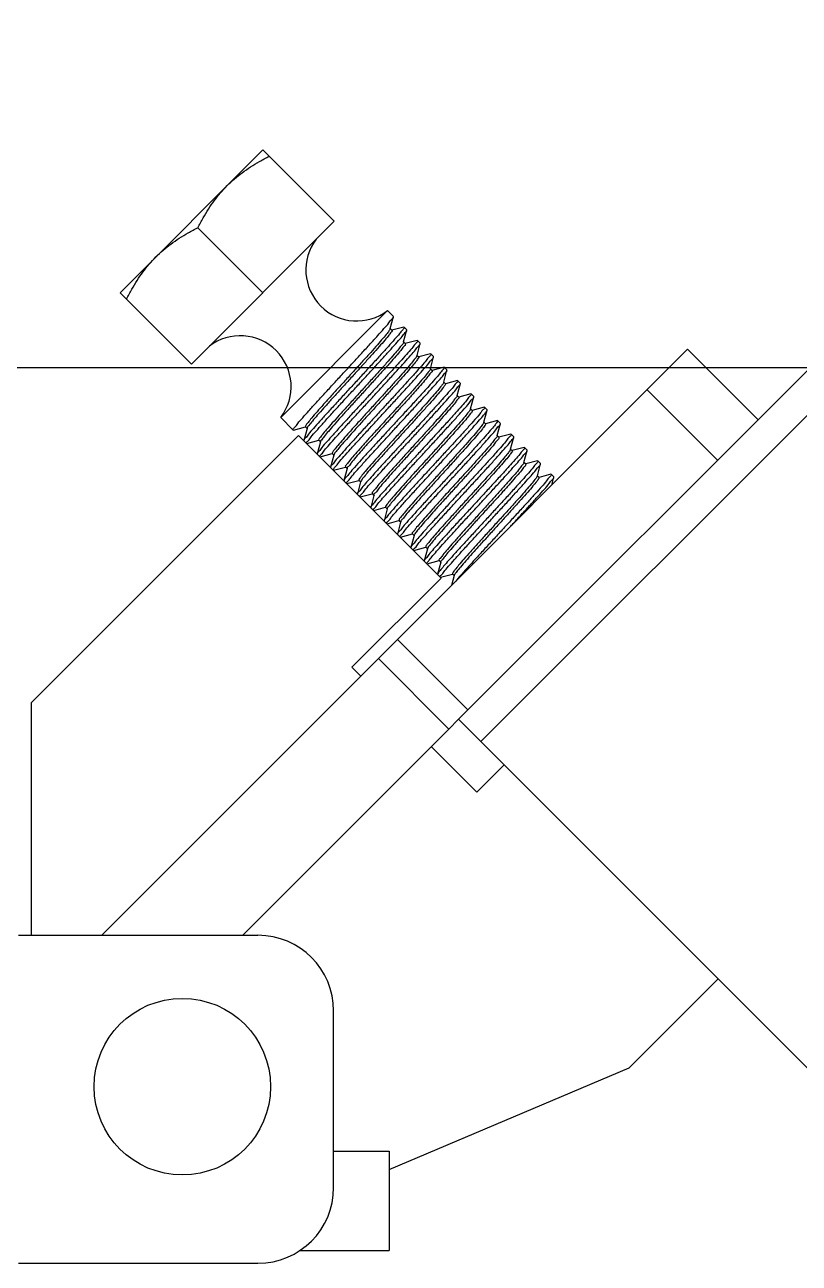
# Model space of a CAD drawing. Header units: millimetres. Extents: x 3804182 to 7463862, y 18008854 to 19247705.
# Drawn here: x 4760102 to 4760459, y 19096800 to 19097371 of the extents above; entities that cross this region are included whole.
import ezdxf

# ---------------------------------------------------------------- set-up
doc = ezdxf.new("R2010")
doc.units = ezdxf.units.MM
doc.header["$LTSCALE"] = 1000
doc.header["$MEASUREMENT"] = 0
doc.layers.get('Defpoints').update_dxf_attribs({"color": 1})
for name, color, linetype in [('02___PRT_ALL_AXES', 7, 'Continuous'), ('JZ_0', 7, 'Continuous'), ('图框', 4, 'Continuous')]:
    doc.layers.add(name, color=color, linetype=linetype)
doc.styles.add('DIM_FONT', font='SIMPLEX', dxfattribs={"width": 0.7, "bigfont": 'GBCBIG'})
doc.dimstyles.new('DIMN150', dxfattribs={"dimscale": 1.5, "dimtxt": 300, "dimasz": 100, "dimexe": 250, "dimexo": 300, "dimgap": 150, "dimtad": 1, "dimdec": 0, "dimzin": 0, "dimdsep": 46, "dimtxsty": 'DIM_FONT', "dimblk": 'ARCHTICK', "dimcen": 0.09, "dimclrt": 7, "dimazin": 2, "dimtfac": 1, "dimtdec": 0, "dimtix": 1, "dimtmove": 2, "dimatfit": 3, "dimldrblk": 'ARCHTICK', "dimfxl": 0, "dimtolj": 1, "dimtzin": 0, "dimarcsym": 0})

# ---------------------------------------------------------------- blocks, each defined once
blk = doc.blocks.new('_ArchTick')
at = {"color": 0, "linetype": 'ByBlock', "const_width": 0.4}
blk.add_lwpolyline([(-0.5, -0.5), (0.5, 0.5)], dxfattribs=at)
blk = doc.blocks.new('*D57')
at = {"layer": 'Defpoints', "color": 0, "linetype": 'Continuous'}
for p in [(-3659003.2, 1106996.57), (-3662544.18, 1106818.96), (-3661915.48, 1104544.53), (-3662544.18, 1104160.32), (-3662340.1, 1103659.66)]:
    blk.add_point(p, dxfattribs=at)
at = {"layer": '图框', "color": 0, "linetype": 'Continuous', "lineweight": -2}
blk.add_arc((-3662544.18, 1103455.59), 1257.4, 45, 90, dxfattribs=at)
at = {"layer": '图框', "color": 0, "linetype": 'Continuous', "lineweight": -2, "xscale": 150, "yscale": 150, "zscale": 150}
for p, rotation in [((-3662544.18, 1104712.98), 180.0000000000027), ((-3661655.07, 1104344.7), 315.0000000000433)]:
    blk.add_blockref('_ArchTick', p, dxfattribs=dict(at, rotation=rotation))
at = {"layer": '图框', "color": 7, "linetype": 'Continuous', "insert": (-3661890.79, 1105033.02), "char_height": 450, "attachment_point": 5, "rotation": 337.5, "style": 'DIM_FONT'}
blk.add_mtext('\\A1;45°', dxfattribs=at)
blk = doc.blocks.new('抗震大样2')
at = {"color": 2, "linetype": 'Continuous'}
for p, q in [((4531.21, -2941.05), (7850.49, 378.23)), ((4545.9, -2955.74), (7865.18, 363.54)), ((4795.58, -3205.42), (4531.21, -2941.05))]:
    blk.add_line(p, q, dxfattribs=at)
at = {"color": 5, "linetype": 'Continuous'}
for p, q in [((4355.17, -2707.03), (4449.16, -2613.04)), ((4486.16, -2683.71), (4488.27, -2675.81)), ((4488.27, -2675.81), (4488.25, -2675.63)), ((4486.15, -2683.87), (4485.68, -2684.69)), ((4486.12, -2683.86), (4486.16, -2683.71)), ((4487.28, -2684.83), (4486.16, -2683.71)), ((4495.12, -2682.66), (4487.26, -2684.76)), ((4495.12, -2682.66), (4495.3, -2682.68)), ((4494.97, -2692.52), (4497.08, -2684.62)), ((4503.94, -2691.47), (4496.07, -2693.57)), ((4497.08, -2684.62), (4497.07, -2684.44)), ((4503.94, -2691.47), (4504.12, -2691.49)), ((4494.86, -2692.71), (4494.89, -2692.79)), ((4494.93, -2692.67), (4494.97, -2692.52)), ((4496.09, -2693.64), (4494.97, -2692.52)), ((4503.78, -2701.33), (4505.89, -2693.43)), ((4512.75, -2700.29), (4504.89, -2702.38)), ((4505.89, -2693.43), (4505.88, -2693.25)), ((4512.75, -2700.29), (4512.93, -2700.3)), ((4503.72, -2701.48), (4503.43, -2702.11)), ((4503.74, -2701.49), (4503.78, -2701.33)), ((4504.9, -2702.45), (4503.78, -2701.33)), ((4512.6, -2710.14), (4514.7, -2702.24)), ((4514.7, -2702.24), (4514.69, -2702.06)), ((4512.56, -2710.3), (4512.6, -2710.14)), ((4513.72, -2711.26), (4512.6, -2710.14)), ((4521.56, -2709.1), (4513.7, -2711.2)), ((4521.41, -2718.96), (4523.52, -2711.05)), ((4521.56, -2709.1), (4521.74, -2709.11)), ((4523.52, -2711.05), (4523.5, -2710.87)), ((4521.3, -2719.1), (4521.16, -2719.56)), ((4521.37, -2719.11), (4521.41, -2718.96)), ((4522.53, -2720.07), (4521.41, -2718.96)), ((4530.37, -2717.91), (4522.51, -2720.01)), ((4530.22, -2727.77), (4532.33, -2719.87)), ((4530.37, -2717.91), (4530.55, -2717.92)), ((4532.33, -2719.87), (4532.32, -2719.69)), ((4530.18, -2727.92), (4530.22, -2727.77)), ((4531.34, -2728.89), (4530.22, -2727.77)), ((4539.19, -2726.72), (4531.32, -2728.82)), ((4539.03, -2736.58), (4541.14, -2728.68)), ((4539.19, -2726.72), (4539.37, -2726.74)), ((4541.14, -2728.68), (4541.13, -2728.5)), ((4538.89, -2736.74), (4538.88, -2737.02)), ((4538.99, -2736.73), (4539.03, -2736.58)), ((4540.15, -2737.7), (4539.03, -2736.58)), ((4548, -2735.54), (4540.13, -2737.63)), ((4547.85, -2745.39), (4549.95, -2737.49)), ((4548, -2735.54), (4548.18, -2735.55)), ((4549.95, -2737.49), (4549.94, -2737.31)), ((4422.34, -2750.54), (4430.21, -2748.45)), ((4430.19, -2748.38), (4431.31, -2749.5)), ((4431.45, -2749.09), (4431.45, -2749.33)), ((4547.87, -2745.56), (4547.33, -2746.43)), ((4547.81, -2745.55), (4547.85, -2745.39)), ((4548.96, -2746.51), (4547.85, -2745.39)), ((4556.81, -2744.35), (4548.95, -2746.44)), ((4556.66, -2754.21), (4558.77, -2746.3)), ((4556.81, -2744.35), (4556.99, -2744.36)), ((4558.77, -2746.3), (4558.75, -2746.12)), ((4425.67, -2754.03), (4249.42, -2930.28)), ((4422.34, -2750.54), (4422.16, -2750.53)), ((4519.66, -2848.03), (4425.67, -2754.03)), ((4431.31, -2749.5), (4429.2, -2757.4)), ((4431.15, -2759.36), (4439.02, -2757.26)), ((4431.35, -2749.34), (4431.31, -2749.5)), ((4439, -2757.19), (4440.12, -2758.31)), ((4556.53, -2754.39), (4556.56, -2754.51)), ((4556.62, -2754.36), (4556.66, -2754.21)), ((4557.78, -2755.32), (4556.66, -2754.21)), ((4565.62, -2753.16), (4557.76, -2755.26)), ((4565.47, -2763.02), (4567.58, -2755.12)), ((4565.62, -2753.16), (4565.8, -2753.17)), ((4567.58, -2755.12), (4567.56, -2754.94)), ((4440.12, -2758.31), (4438.01, -2766.21)), ((4440.16, -2758.16), (4440.12, -2758.31)), ((4565.42, -2763.17), (4565.09, -2763.85)), ((4565.43, -2763.17), (4565.47, -2763.02)), ((4566.59, -2764.14), (4565.47, -2763.02)), ((4574.43, -2761.97), (4566.57, -2764.07)), ((4574.28, -2771.83), (4576.39, -2763.93)), ((4574.43, -2761.97), (4574.61, -2761.99)), ((4576.39, -2763.93), (4576.38, -2763.75)), ((4439.97, -2768.17), (4447.83, -2766.07)), ((4448.93, -2767.12), (4446.82, -2775.02)), ((4447.81, -2766), (4448.93, -2767.12)), ((4448.97, -2766.97), (4448.93, -2767.12)), ((4449.15, -2766.56), (4449.05, -2766.98)), ((4574.24, -2771.98), (4574.28, -2771.83)), ((4575.4, -2772.95), (4574.28, -2771.83)), ((4583.25, -2770.78), (4575.38, -2772.88)), ((4583.1, -2780.64), (4585.2, -2772.74)), ((4583.25, -2770.78), (4583.43, -2770.8)), ((4585.2, -2772.74), (4585.19, -2772.56)), ((4448.78, -2776.98), (4456.64, -2774.88)), ((4457.74, -2775.93), (4455.64, -2783.84)), ((4456.62, -2774.82), (4457.74, -2775.93)), ((4457.78, -2775.78), (4457.74, -2775.93)), ((4583, -2780.78), (4582.82, -2781.29)), ((4583.05, -2780.8), (4583.1, -2780.64)), ((4584.21, -2781.76), (4583.1, -2780.64)), ((4592.06, -2779.6), (4584.2, -2781.69)), ((4592.06, -2779.6), (4592.24, -2779.61)), ((4592.6, -2786.84), (4594.01, -2781.55)), ((4594.01, -2781.55), (4594, -2781.37)), ((4457.59, -2785.79), (4465.45, -2783.7)), ((4466.56, -2784.75), (4464.45, -2792.65)), ((4465.44, -2783.63), (4466.56, -2784.75)), ((4466.6, -2784.59), (4466.56, -2784.75)), ((4466.88, -2784.01), (4466.63, -2784.6)), ((4466.4, -2794.6), (4474.27, -2792.51)), ((4475.37, -2793.56), (4473.26, -2801.46)), ((4474.25, -2792.44), (4475.37, -2793.56)), ((4475.41, -2793.41), (4475.37, -2793.56)), ((4475.44, -2793.32), (4475.46, -2793.37)), ((4475.22, -2803.42), (4483.08, -2801.32)), ((4484.18, -2802.37), (4482.07, -2810.27)), ((4483.06, -2801.25), (4484.18, -2802.37)), ((4484.22, -2802.22), (4484.18, -2802.37)), ((4484.62, -2801.44), (4484.2, -2802.21)), ((4484.03, -2812.23), (4491.89, -2810.13)), ((4492.99, -2811.18), (4490.88, -2819.09)), ((4491.87, -2810.07), (4492.99, -2811.18)), ((4493.03, -2811.03), (4492.99, -2811.18)), ((4493.11, -2810.82), (4493.13, -2811.01)), ((4492.84, -2821.04), (4500.7, -2818.94)), ((4501.8, -2820), (4499.7, -2827.9)), ((4500.69, -2818.88), (4501.8, -2820)), ((4501.85, -2819.84), (4501.8, -2820)), ((4501.65, -2829.85), (4509.52, -2827.76)), ((4510.62, -2828.81), (4508.51, -2836.71)), ((4509.5, -2827.69), (4510.62, -2828.81)), ((4510.66, -2828.65), (4510.62, -2828.81)), ((4510.81, -2828.29), (4510.74, -2828.66)), ((4510.46, -2838.67), (4518.33, -2836.57)), ((4519.43, -2837.62), (4517.32, -2845.52)), ((4518.31, -2836.5), (4519.43, -2837.62)), ((4519.47, -2837.47), (4519.43, -2837.62)), ((4519.28, -2847.48), (4527.14, -2845.38)), ((4528.24, -2846.43), (4526.51, -2852.93)), ((4527.12, -2845.31), (4528.24, -2846.43)), ((4528.28, -2846.28), (4528.24, -2846.43)), ((4528.53, -2845.75), (4528.33, -2846.29)), ((4460.91, -2906.78), (4519.66, -2848.03)), ((4296.07, -3083.37), (4478.37, -2901.08)), ((4249.42, -2930.28), (4249.42, -3083.37)), ((4388.9, -3083.37), (4524.78, -2947.49)), ((4561.17, -2971.02), (4543.16, -2989.03)), ((4241.11, -3083.37), (4398.97, -3083.37)), ((4643.53, -3170.65), (4702.17, -3112.01)), ((4448.82, -3249.53), (4448.82, -3133.22)), ((4485.49, -3237.73), (4643.53, -3170.65)), ((4448.82, -3225.45), (4485.49, -3225.45)), ((4485.49, -3225.45), (4485.49, -3291.09)), ((4426, -3291.09), (4485.49, -3291.09)), ((4241.11, -3299.38), (4398.97, -3299.38))]:
    blk.add_line(p, q, dxfattribs=at)
for centre, start, end in [((4398.97, -3133.22), 0, 90), ((4398.97, -3249.53), 270, 0)]:
    blk.add_arc(centre, 49.85, start, end, dxfattribs=at)
for points, start_tangent, end_tangent in [([(4455.21, -2713.08), (4461.41, -2706.36), (4467.41, -2699.84), (4472.95, -2693.79), (4477.87, -2688.35), (4481.99, -2683.71), (4485.19, -2679.99), (4487.29, -2677.36), (4488.23, -2675.91), (4488.2, -2675.85)], (0.678435, 0.73466), (-0.54701, 0.837126)), ([(4495.17, -2682.8), (4495.28, -2682.96), (4494.34, -2684.41), (4492.24, -2687.04), (4489.04, -2690.76), (4484.92, -2695.4), (4480, -2700.84), (4474.46, -2706.88), (4468.46, -2713.41), (4462.26, -2720.13)], (0.678071, -0.734996), (-0.678435, -0.73466)), ([(4485.68, -2684.69), (4484.08, -2686.86), (4481.38, -2690.11), (4477.72, -2694.33), (4473.24, -2699.37), (4468.13, -2705.04), (4462.61, -2711.11), (4456.91, -2717.38), (4451.25, -2723.59), (4445.88, -2729.51), (4441.02, -2734.93), (4436.88, -2739.64), (4433.62, -2743.46), (4431.38, -2746.25), (4430.27, -2747.92), (4430.31, -2748.34)], (-0.558946, -0.829204), (0.327323, -0.944913)), ([(4487.27, -2684.85), (4487.3, -2684.86), (4486.86, -2685.87), (4485.25, -2688.03), (4482.56, -2691.28), (4478.89, -2695.51), (4474.41, -2700.55), (4469.31, -2706.21), (4463.79, -2712.29), (4458.08, -2718.55), (4452.43, -2724.76), (4447.06, -2730.69), (4442.2, -2736.11), (4438.05, -2740.81), (4434.79, -2744.63), (4432.56, -2747.43), (4431.45, -2749.09)], (0.964187, -0.265224), (-0.06784, -0.997696)), ([(4464.02, -2721.89), (4470.2, -2715.19), (4476.17, -2708.71), (4481.72, -2702.64), (4486.66, -2697.19), (4490.77, -2692.56), (4493.97, -2688.84), (4496.07, -2686.22), (4497.03, -2684.74), (4497, -2684.66)], (0.678435, 0.73466), (-0.480478, 0.877007)), ([(4503.97, -2691.6), (4504.08, -2691.79), (4503.12, -2693.27), (4501.02, -2695.89), (4497.82, -2699.61), (4493.7, -2704.24), (4488.77, -2709.69), (4483.22, -2715.76), (4477.25, -2722.24), (4471.07, -2728.94)], (0.620064, -0.784552), (-0.678435, -0.73466)), ([(4494.89, -2692.79), (4493.94, -2694.3), (4491.85, -2696.95), (4488.71, -2700.64), (4484.68, -2705.24), (4479.9, -2710.57), (4474.59, -2716.44), (4468.96, -2722.63), (4463.25, -2728.9), (4457.69, -2735.02), (4452.51, -2740.75), (4447.94, -2745.88), (4444.16, -2750.22), (4441.33, -2753.61), (4439.57, -2755.93), (4438.97, -2757.09), (4439.02, -2757.11)], (0.339404, -0.940641), (0.973295, -0.229556)), ([(4495.95, -2693.75), (4496.07, -2693.96), (4495.11, -2695.48), (4493.02, -2698.13), (4489.89, -2701.82), (4485.85, -2706.41), (4481.07, -2711.75), (4475.76, -2717.62), (4470.13, -2723.81), (4464.42, -2730.08), (4458.86, -2736.19), (4453.69, -2741.93), (4449.12, -2747.06), (4445.33, -2751.4), (4442.5, -2754.79), (4440.74, -2757.1), (4440.08, -2758.16)], (0.608978, -0.793187), (0.093888, -0.995583)), ([(4472.83, -2730.7), (4479.02, -2724), (4484.99, -2717.52), (4490.59, -2711.4), (4495.53, -2705.93), (4499.64, -2701.3), (4502.81, -2697.62), (4504.9, -2695.01), (4505.85, -2693.54), (4505.82, -2693.48)], (0.678435, 0.73466), (-0.539935, 0.841707)), ([(4503.43, -2702.11), (4501.98, -2704.13), (4499.42, -2707.24), (4495.88, -2711.35), (4491.5, -2716.29), (4486.46, -2721.88), (4480.98, -2727.91), (4475.29, -2734.17), (4469.62, -2740.4), (4464.2, -2746.38), (4459.26, -2751.87), (4455.01, -2756.68), (4451.62, -2760.63), (4449.24, -2763.57), (4447.98, -2765.39), (4447.87, -2765.99)], (-0.477036, -0.878884), (0.209123, -0.977889)), ([(4504.9, -2702.45), (4504.61, -2703.29), (4503.15, -2705.3), (4500.6, -2708.42), (4497.05, -2712.52), (4492.67, -2717.46), (4487.64, -2723.05), (4482.16, -2729.09), (4476.47, -2735.34), (4470.79, -2741.57), (4465.37, -2747.55), (4460.43, -2753.05), (4456.18, -2757.86), (4452.79, -2761.81), (4450.41, -2764.74), (4449.15, -2766.56)], (0.563765, -0.825935), (-0.312593, -0.949887)), ([(4512.79, -2700.43), (4512.9, -2700.59), (4511.95, -2702.06), (4509.86, -2704.66), (4506.69, -2708.35), (4502.58, -2712.98), (4497.64, -2718.45), (4492.04, -2724.57), (4486.07, -2731.05), (4479.88, -2737.75)], (0.671665, -0.740855), (-0.678435, -0.73466)), ([(4481.65, -2739.51), (4487.82, -2732.82), (4493.83, -2726.29), (4499.47, -2720.14), (4504.42, -2714.66), (4508.51, -2710.05), (4511.65, -2706.39), (4513.74, -2703.79), (4514.67, -2702.34), (4514.64, -2702.29)], (0.678435, 0.73466), (-0.597228, 0.802072)), ([(4422.3, -2750.4), (4422.19, -2750.24), (4423.12, -2748.79), (4425.23, -2746.16), (4428.44, -2742.42), (4432.56, -2737.79), (4437.47, -2732.37), (4442.99, -2726.33), (4449.01, -2719.8), (4455.21, -2713.08)], (-0.675831, 0.737056), (0.678435, 0.73466)), ([(4512.55, -2710.3), (4511.76, -2711.66), (4509.81, -2714.16), (4506.81, -2717.72), (4502.88, -2722.21), (4498.19, -2727.45), (4492.94, -2733.27), (4487.34, -2739.42), (4481.63, -2745.7), (4476.03, -2751.85), (4470.8, -2757.64), (4466.13, -2762.87)], (0.730717, -0.68268), (-0.662888, -0.748719)), ([(4513.63, -2711.41), (4513.73, -2711.48), (4512.93, -2712.83), (4510.99, -2715.34), (4507.99, -2718.9), (4504.06, -2723.38), (4499.37, -2728.63), (4494.12, -2734.44), (4488.52, -2740.6), (4482.8, -2746.87), (4477.21, -2753.02), (4471.97, -2758.82), (4467.31, -2764.04)], (0.870228, -0.49265), (-0.662888, -0.748719)), ([(4521.61, -2709.25), (4521.72, -2709.39), (4520.79, -2710.84), (4518.7, -2713.44), (4515.56, -2717.1), (4511.47, -2721.71), (4506.51, -2727.19), (4500.88, -2733.34), (4494.87, -2739.87), (4488.69, -2746.56)], (0.72202, -0.691872), (-0.678435, -0.73466)), ([(4490.46, -2748.33), (4496.63, -2741.64), (4502.67, -2735.08), (4508.31, -2728.91), (4513.27, -2723.43), (4517.35, -2718.84), (4520.48, -2715.19), (4522.57, -2712.58), (4523.49, -2711.14), (4523.46, -2711.1)], (0.678435, 0.73466), (-0.62331, 0.781975)), ([(4462.26, -2720.13), (4456.06, -2726.85), (4450.04, -2733.38), (4444.52, -2739.42), (4439.61, -2744.84), (4435.49, -2749.47), (4432.28, -2753.21), (4430.17, -2755.84), (4429.24, -2757.29), (4429.27, -2757.35)], (-0.678435, -0.73466), (0.54423, -0.838936)), ([(4431.11, -2759.21), (4430.99, -2759.06), (4431.93, -2757.62), (4434.05, -2754.97), (4437.26, -2751.23), (4441.38, -2746.6), (4446.25, -2741.22), (4451.79, -2735.15), (4457.82, -2728.6), (4464.02, -2721.89)], (-0.69538, 0.718643), (0.678435, 0.73466)), ([(4521.16, -2719.56), (4519.86, -2721.42), (4517.45, -2724.39), (4514.03, -2728.37), (4509.75, -2733.21), (4504.79, -2738.73), (4499.35, -2744.72), (4493.68, -2750.96), (4487.99, -2757.2), (4482.52, -2763.23), (4477.5, -2768.8), (4473.15, -2773.72), (4469.64, -2777.79), (4467.12, -2780.86), (4465.7, -2782.84), (4465.44, -2783.62)], (-0.356019, -0.934479), (0.395701, -0.91838)), ([(4522.48, -2720.08), (4522.34, -2720.73), (4521.04, -2722.6), (4518.62, -2725.57), (4515.2, -2729.55), (4510.92, -2734.39), (4505.96, -2739.9), (4500.53, -2745.89), (4494.85, -2752.13), (4489.16, -2758.38), (4483.69, -2764.4), (4478.68, -2769.98), (4474.32, -2774.89), (4470.81, -2778.96), (4468.29, -2782.04), (4466.88, -2784.01)], (0.215215, -0.976567), (-0.450529, -0.892762)), ([(4530.43, -2718.06), (4530.54, -2718.19), (4529.62, -2719.63), (4527.53, -2722.24), (4524.4, -2725.89), (4520.32, -2730.48), (4515.36, -2735.96), (4509.72, -2742.13), (4503.68, -2748.69), (4497.51, -2755.38)], (0.745127, -0.666923), (-0.678435, -0.73466)), ([(4499.27, -2757.14), (4505.46, -2750.43), (4511.55, -2743.82), (4517.21, -2737.63), (4522.15, -2732.17), (4526.2, -2727.6), (4529.33, -2723.96), (4531.41, -2721.36), (4532.31, -2719.93), (4532.28, -2719.91)], (0.678435, 0.73466), (-0.671679, 0.740842)), ([(4471.07, -2728.94), (4464.87, -2735.65), (4458.84, -2742.2), (4453.3, -2748.27), (4448.42, -2753.65), (4444.31, -2758.28), (4441.1, -2762.02), (4438.98, -2764.67), (4438.04, -2766.11), (4438.08, -2766.17)], (-0.678435, -0.73466), (0.564907, -0.825154)), ([(4439.9, -2768.01), (4439.8, -2767.91), (4440.7, -2766.48), (4442.81, -2763.84), (4446.02, -2760.11), (4450.12, -2755.49), (4454.99, -2750.11), (4460.57, -2744), (4466.63, -2737.42), (4472.83, -2730.7)], (-0.783261, 0.621693), (0.678435, 0.73466)), ([(4530.24, -2727.87), (4529.55, -2729.04), (4527.76, -2731.39), (4524.89, -2734.82), (4521.08, -2739.19), (4516.48, -2744.34), (4511.29, -2750.09), (4505.72, -2756.22), (4500.01, -2762.49), (4494.39, -2768.67), (4489.09, -2774.53), (4484.34, -2779.84), (4480.33, -2784.41), (4477.23, -2788.06), (4475.18, -2790.67), (4474.26, -2792.15), (4474.38, -2792.31)], (0.606273, -0.795257), (0.691036, -0.72282)), ([(4531.31, -2728.99), (4531.37, -2729.01), (4530.73, -2730.21), (4528.93, -2732.57), (4526.07, -2735.99), (4522.25, -2740.36), (4517.65, -2745.52), (4512.46, -2751.27), (4506.9, -2757.39), (4501.18, -2763.66), (4495.56, -2769.84), (4490.26, -2775.7), (4485.51, -2781.01), (4481.5, -2785.58), (4478.4, -2789.24), (4476.35, -2791.85), (4475.44, -2793.32)], (0.9653, -0.261145), (0.4579, -0.889004)), ([(4539.25, -2726.88), (4539.36, -2726.98), (4538.46, -2728.4), (4536.38, -2731.01), (4533.25, -2734.65), (4529.2, -2739.22), (4524.26, -2744.68), (4518.6, -2750.87), (4512.51, -2757.48), (4506.32, -2764.19)], (0.788288, -0.615307), (-0.678435, -0.73466)), ([(4508.08, -2765.95), (4514.28, -2759.24), (4520.26, -2752.74), (4525.8, -2746.68), (4530.73, -2741.24), (4534.83, -2736.62), (4538.04, -2732.89), (4540.17, -2730.23), (4541.11, -2728.77), (4541.08, -2728.72)], (0.678435, 0.73466), (-0.612773, 0.790259)), ([(4479.88, -2737.75), (4473.68, -2744.47), (4467.62, -2751.05), (4462.04, -2757.16), (4457.17, -2762.54), (4453.07, -2767.15), (4449.86, -2770.89), (4447.75, -2773.53), (4446.84, -2774.96), (4446.87, -2774.98)], (-0.678435, -0.73466), (0.665467, -0.746428)), ([(4459.92, -2763.21), (4464.71, -2757.92), (4470.05, -2752.09), (4475.75, -2745.9), (4481.65, -2739.51)], (0.669412, 0.742891), (0.678435, 0.73466)), ([(4538.88, -2737.02), (4537.73, -2738.73), (4535.45, -2741.56), (4532.16, -2745.42), (4527.98, -2750.15), (4523.1, -2755.59), (4517.72, -2761.53), (4512.06, -2767.75), (4506.36, -2774.01), (4500.85, -2780.07), (4495.76, -2785.72), (4491.31, -2790.73), (4487.67, -2794.92), (4485.01, -2798.14), (4483.45, -2800.27), (4483.04, -2801.23), (4483.07, -2801.24)], (-0.146821, -0.989163), (0.938077, -0.346427)), ([(4540.05, -2737.73), (4540.05, -2738.2), (4538.9, -2739.91), (4536.63, -2742.74), (4533.33, -2746.59), (4529.16, -2751.32), (4524.28, -2756.76), (4518.89, -2762.7), (4513.24, -2768.92), (4507.53, -2775.18), (4502.02, -2781.25), (4496.94, -2786.9), (4492.48, -2791.91), (4488.85, -2796.1), (4486.19, -2799.32), (4484.62, -2801.44)], (0.277812, -0.960635), (-0.53964, -0.841896)), ([(4548.05, -2735.69), (4548.16, -2735.82), (4547.22, -2737.28), (4545.09, -2739.94), (4541.88, -2743.67), (4537.78, -2748.29), (4532.85, -2753.73), (4527.31, -2759.79), (4521.33, -2766.29), (4515.13, -2773)], (0.735622, -0.677392), (-0.678435, -0.73466)), ([(4516.89, -2774.76), (4522.72, -2768.45), (4528.38, -2762.31), (4533.66, -2756.54), (4538.44, -2751.28), (4542.51, -2746.72), (4545.83, -2742.91), (4548.26, -2739.99), (4549.64, -2738.1), (4549.96, -2737.49)], (0.678435, 0.73466), (0.287226, 0.957863)), ([(4457.54, -2785.64), (4457.43, -2785.51), (4458.34, -2784.09), (4460.38, -2781.53), (4463.49, -2777.91), (4467.53, -2773.35), (4472.45, -2767.91), (4478.11, -2761.73), (4484.22, -2755.08), (4490.46, -2748.33)], (-0.727156, 0.686472), (0.678435, 0.73466)), ([(4488.69, -2746.56), (4482.8, -2752.95), (4477.1, -2759.14), (4471.76, -2764.97), (4466.97, -2770.26)], (-0.678435, -0.73466), (-0.669412, -0.742891)), ([(4547.33, -2746.43), (4545.68, -2748.64), (4542.95, -2751.93), (4539.26, -2756.18), (4534.75, -2761.24), (4529.63, -2766.93), (4524.1, -2773.02), (4518.39, -2779.28), (4512.74, -2785.49), (4507.39, -2791.4), (4502.55, -2796.79), (4498.43, -2801.47), (4495.21, -2805.26), (4493.01, -2808.01), (4491.94, -2809.64), (4492.01, -2810.01)], (-0.595315, -0.803493), (0.388709, -0.921361)), ([(4548.96, -2746.55), (4548.99, -2746.56), (4548.51, -2747.61), (4546.86, -2749.81), (4544.13, -2753.1), (4540.43, -2757.36), (4535.93, -2762.42), (4530.8, -2768.1), (4525.27, -2774.19), (4519.57, -2780.46), (4513.92, -2786.66), (4508.57, -2792.57), (4503.73, -2797.97), (4499.61, -2802.65), (4496.38, -2806.43), (4494.18, -2809.19), (4493.11, -2810.82)], (0.972276, -0.233836), (0.023685, -0.999719)), ([(4556.99, -2744.36), (4556.69, -2745.15), (4555.31, -2747.04), (4552.88, -2749.96), (4549.56, -2753.77), (4545.49, -2758.33), (4540.71, -2763.59), (4535.43, -2769.36), (4529.77, -2775.5), (4523.94, -2781.81)], (0.863266, -0.504749), (-0.678435, -0.73466)), ([(4525.71, -2783.58), (4531.94, -2776.82), (4538.05, -2770.18), (4543.71, -2763.99), (4548.63, -2758.56), (4552.67, -2754), (4555.78, -2750.37), (4557.82, -2747.82), (4558.74, -2746.39), (4558.71, -2746.35)], (0.678435, 0.73466), (-0.597006, 0.802237)), ([(4497.51, -2755.38), (4491.27, -2762.13), (4485.16, -2768.78), (4479.5, -2774.96), (4474.58, -2780.4), (4470.54, -2784.96), (4467.43, -2788.58), (4465.39, -2791.14), (4464.48, -2792.56), (4464.51, -2792.6)], (-0.678435, -0.73466), (0.600611, -0.799541)), ([(4466.35, -2794.45), (4466.24, -2794.32), (4467.17, -2792.86), (4469.32, -2790.19), (4472.54, -2786.45), (4476.64, -2781.83), (4481.57, -2776.38), (4487.11, -2770.33), (4493.08, -2763.84), (4499.27, -2757.14)], (-0.737043, 0.675845), (0.678435, 0.73466)), ([(4556.56, -2754.51), (4555.57, -2756.06), (4553.44, -2758.75), (4550.27, -2762.47), (4546.21, -2767.1), (4541.41, -2772.46), (4536.08, -2778.34), (4530.44, -2784.54), (4524.73, -2790.8), (4519.19, -2796.91), (4514.03, -2802.63), (4509.48, -2807.73), (4505.73, -2812.04), (4502.93, -2815.4), (4501.21, -2817.68), (4500.65, -2818.79), (4500.7, -2818.81)], (0.220424, -0.975404), (0.977293, -0.21189)), ([(4557.63, -2755.41), (4557.74, -2755.68), (4556.74, -2757.24), (4554.62, -2759.92), (4551.45, -2763.65), (4547.38, -2768.27), (4542.58, -2773.63), (4537.26, -2779.52), (4531.62, -2785.71), (4525.91, -2791.98), (4520.36, -2798.09), (4515.2, -2803.8), (4510.66, -2808.91), (4506.9, -2813.22), (4504.11, -2816.57), (4502.39, -2818.85)], (0.5257, -0.85067), (-0.609071, -0.793116)), ([(4565.67, -2753.31), (4565.79, -2753.44), (4564.87, -2754.87), (4562.83, -2757.42), (4559.72, -2761.05), (4555.68, -2765.61), (4550.76, -2771.04), (4545.1, -2777.23), (4538.99, -2783.87), (4532.76, -2790.63)], (0.723955, -0.689847), (-0.678435, -0.73466)), ([(4534.52, -2792.39), (4540.73, -2785.66), (4546.8, -2779.06), (4552.41, -2772.93), (4557.29, -2767.54), (4561.35, -2762.96), (4564.5, -2759.3), (4566.58, -2756.71), (4567.53, -2755.24), (4567.5, -2755.16)], (0.678435, 0.73466), (-0.488465, 0.872583)), ([(4448.72, -2776.93), (4448.7, -2776.51), (4449.87, -2774.82), (4452.19, -2771.98), (4455.59, -2768.05), (4459.92, -2763.21)], (-0.290534, 0.956865), (0.669412, 0.742891)), ([(4466.13, -2762.87), (4462.23, -2767.32), (4459.27, -2770.85), (4457.36, -2773.31), (4456.6, -2774.63), (4456.69, -2774.68)], (-0.662888, -0.748719), (0.908912, -0.416988)), ([(4467.31, -2764.04), (4463.41, -2768.5), (4460.44, -2772.02), (4458.54, -2774.49), (4457.77, -2775.8)], (-0.662888, -0.748719), (0.766334, -0.642442)), ([(4506.32, -2764.19), (4500.13, -2770.89), (4494.16, -2777.38), (4488.62, -2783.43), (4483.69, -2788.88), (4479.59, -2793.5), (4476.37, -2797.24), (4474.22, -2799.91), (4473.29, -2801.37), (4473.32, -2801.42)], (-0.678435, -0.73466), (0.614195, -0.789154)), ([(4565.09, -2763.85), (4563.59, -2765.9), (4561, -2769.06), (4557.42, -2773.19), (4553.02, -2778.16), (4547.96, -2783.77), (4542.47, -2789.82), (4536.78, -2796.07), (4531.11, -2802.3), (4525.7, -2808.26), (4520.78, -2813.74), (4516.56, -2818.52), (4513.2, -2822.44), (4510.86, -2825.34), (4509.64, -2827.12), (4509.57, -2827.67)], (-0.500986, -0.865455), (0.220556, -0.975374)), ([(4566.59, -2764.14), (4566.26, -2765.03), (4564.77, -2767.08), (4562.18, -2770.23), (4558.6, -2774.37), (4554.19, -2779.33), (4549.14, -2784.94), (4543.65, -2790.99), (4537.95, -2797.25), (4532.28, -2803.47), (4526.88, -2809.44), (4521.96, -2814.91), (4517.73, -2819.7), (4514.38, -2823.61), (4512.04, -2826.51), (4510.81, -2828.29)], (0.76234, -0.647177), (-0.26203, -0.96506)), ([(4574.47, -2762.1), (4574.58, -2762.29), (4573.63, -2763.76), (4571.55, -2766.35), (4568.4, -2770.01), (4564.34, -2774.59), (4559.46, -2779.98), (4553.85, -2786.11), (4547.78, -2792.71), (4541.57, -2799.44)], (0.627652, -0.778494), (-0.678435, -0.73466)), ([(4543.33, -2801.2), (4549.53, -2794.48), (4555.57, -2787.92), (4561.14, -2781.83), (4566.01, -2776.46), (4570.11, -2771.83), (4573.33, -2768.09), (4575.44, -2765.45), (4576.36, -2764.01), (4576.33, -2763.97)], (0.678435, 0.73466), (-0.612033, 0.790832)), ([(4466.97, -2770.26), (4462.64, -2775.1), (4459.24, -2779.03), (4456.92, -2781.87), (4455.75, -2783.56), (4455.75, -2783.83)], (-0.669412, -0.742891), (0.081048, -0.99671)), ([(4475.14, -2803.26), (4475.04, -2803.16), (4475.93, -2801.75), (4478, -2799.16), (4481.13, -2795.51), (4485.17, -2790.96), (4490.1, -2785.5), (4495.77, -2779.31), (4501.87, -2772.68), (4508.08, -2765.95)], (-0.805813, 0.59217), (0.678435, 0.73466)), ([(4515.13, -2773), (4508.92, -2779.73), (4502.82, -2786.36), (4497.15, -2792.55), (4492.22, -2798.01), (4488.18, -2802.56), (4485.05, -2806.21), (4482.98, -2808.8), (4482.09, -2810.21), (4482.11, -2810.24)], (-0.678435, -0.73466), (0.691149, -0.722712)), ([(4574.22, -2772), (4574.23, -2772.01), (4573.39, -2773.41), (4571.41, -2775.95), (4568.37, -2779.55), (4564.42, -2784.06), (4559.71, -2789.33), (4554.44, -2795.16), (4548.83, -2801.33), (4543.11, -2807.6), (4537.53, -2813.74), (4532.31, -2819.52), (4527.67, -2824.72), (4523.8, -2829.15), (4520.87, -2832.64), (4519, -2835.06), (4518.28, -2836.34), (4518.36, -2836.37)], (0.67647, -0.73647), (0.936246, -0.351346)), ([(4575.3, -2773.09), (4575.41, -2773.19), (4574.57, -2774.59), (4572.59, -2777.13), (4569.55, -2780.72), (4565.59, -2785.24), (4560.88, -2790.51), (4555.61, -2796.34), (4550, -2802.5), (4544.29, -2808.78), (4538.71, -2814.92), (4533.48, -2820.7), (4528.84, -2825.9), (4524.97, -2830.32), (4522.04, -2833.81), (4520.18, -2836.24), (4519.44, -2837.5)], (0.81836, -0.574706), (0.779185, -0.626794)), ([(4583.3, -2770.93), (4583.41, -2771.06), (4582.49, -2772.5), (4580.38, -2775.14), (4577.16, -2778.88), (4573.06, -2783.51), (4568.19, -2788.88), (4562.62, -2794.97), (4556.58, -2801.53), (4550.38, -2808.25)], (0.736649, -0.676275), (-0.678435, -0.73466)), ([(4552.14, -2810.01), (4558.34, -2803.3), (4564.37, -2796.75), (4569.91, -2790.69), (4574.79, -2785.3), (4578.9, -2780.68), (4582.12, -2776.94), (4584.24, -2774.29), (4585.17, -2772.84), (4585.14, -2772.79)], (0.678435, 0.73466), (-0.561064, 0.827773)), ([(4483.96, -2812.07), (4483.86, -2811.97), (4484.76, -2810.55), (4486.84, -2807.94), (4489.96, -2804.3), (4494.02, -2799.73), (4498.96, -2794.27), (4504.62, -2788.08), (4510.7, -2781.47), (4516.89, -2774.76)], (-0.786939, 0.617031), (0.678435, 0.73466)), ([(4523.94, -2781.81), (4517.75, -2788.52), (4511.67, -2795.13), (4506.01, -2801.32), (4501.07, -2806.78), (4497.01, -2811.35), (4493.89, -2814.99), (4491.81, -2817.6), (4490.91, -2819.02), (4490.93, -2819.05)], (-0.678435, -0.73466), (0.670161, -0.742216)), ([(4582.82, -2781.29), (4581.48, -2783.19), (4579.03, -2786.2), (4575.58, -2790.21), (4571.27, -2795.08), (4566.29, -2800.62), (4560.85, -2806.62), (4555.16, -2812.86), (4549.48, -2819.11), (4544.02, -2825.12), (4539.03, -2830.67), (4534.7, -2835.56), (4531.22, -2839.6), (4528.73, -2842.64), (4527.36, -2844.57), (4527.14, -2845.31)], (-0.393621, -0.919273), (0.292598, -0.956235)), ([(4584.18, -2781.77), (4584, -2782.46), (4582.66, -2784.37), (4580.2, -2787.38), (4576.75, -2791.39), (4572.44, -2796.25), (4567.46, -2801.79), (4562.02, -2807.79), (4556.34, -2814.04), (4550.65, -2820.28), (4545.2, -2826.29), (4540.2, -2831.85), (4535.87, -2836.73), (4532.39, -2840.77), (4529.91, -2843.81), (4528.53, -2845.75)], (0.244426, -0.969668), (-0.42083, -0.90714)), ([(4592.11, -2779.74), (4592.22, -2779.89), (4591.29, -2781.34), (4589.16, -2783.99), (4585.95, -2787.73), (4581.84, -2792.35), (4576.96, -2797.74), (4571.42, -2803.8), (4565.39, -2810.35), (4559.19, -2817.06)], (0.692004, -0.721893), (-0.678435, -0.73466)), ([(4565.01, -2814.43), (4567.16, -2812.11), (4573.17, -2805.57), (4578.7, -2799.53), (4583.6, -2794.11), (4587.72, -2789.48), (4590.93, -2785.74), (4593.04, -2783.11), (4593.98, -2781.66), (4593.94, -2781.6)], (0.67822, 0.734859), (-0.544179, 0.838969)), ([(4492.79, -2820.89), (4492.68, -2820.76), (4493.6, -2819.32), (4495.68, -2816.71), (4498.82, -2813.06), (4502.9, -2808.47), (4507.85, -2802.99), (4513.49, -2796.82), (4519.53, -2790.27), (4525.71, -2783.58)], (-0.743601, 0.668624), (0.678435, 0.73466)), ([(4532.76, -2790.63), (4526.58, -2797.32), (4520.54, -2803.87), (4514.9, -2810.04), (4509.95, -2815.52), (4505.87, -2820.11), (4502.73, -2823.76), (4500.65, -2826.37), (4499.73, -2827.81), (4499.75, -2827.85)], (-0.678435, -0.73466), (0.621585, -0.783347)), ([(4501.61, -2829.71), (4501.49, -2829.56), (4502.44, -2828.1), (4504.52, -2825.49), (4507.68, -2821.82), (4511.78, -2817.2), (4516.74, -2811.73), (4522.35, -2805.59), (4528.34, -2799.09), (4534.52, -2792.39)], (-0.694864, 0.719141), (0.678435, 0.73466)), ([(4541.57, -2799.44), (4535.39, -2806.14), (4529.4, -2812.64), (4523.79, -2818.78), (4518.83, -2824.25), (4514.73, -2828.86), (4511.57, -2832.54), (4509.49, -2835.15), (4508.54, -2836.61), (4508.58, -2836.66)], (-0.678435, -0.73466), (0.566411, -0.824123)), ([(4510.29, -2838.65), (4510.57, -2837.89), (4511.9, -2836.07), (4514.24, -2833.23), (4517.53, -2829.45), (4521.62, -2824.87), (4526.43, -2819.57), (4531.78, -2813.73), (4537.46, -2807.56), (4543.33, -2801.2)], (-0.633772, 0.77352), (0.678435, 0.73466)), ([(4550.38, -2808.25), (4544.51, -2814.61), (4538.83, -2820.78), (4533.48, -2826.62), (4528.67, -2831.92), (4524.58, -2836.5), (4521.29, -2840.28), (4518.95, -2843.12), (4517.62, -2844.94), (4517.34, -2845.53)], (-0.678435, -0.73466), (-0.276253, -0.961085)), ([(4519.24, -2847.35), (4519.13, -2847.16), (4520.09, -2845.68), (4522.2, -2843.06), (4525.39, -2839.34), (4529.51, -2834.71), (4534.44, -2829.26), (4539.99, -2823.19), (4545.96, -2816.71), (4552.14, -2810.01)], (-0.618341, 0.78591), (0.678435, 0.73466)), ([(4502.39, -2818.85), (4501.77, -2819.83)], (-0.609071, -0.793116), (-0.124643, -0.992202)), ([(4559.19, -2817.06), (4553.01, -2823.76), (4547.04, -2830.24), (4541.49, -2836.31), (4536.56, -2841.76), (4532.44, -2846.39), (4529.25, -2850.11), (4528.92, -2850.57)], (-0.678435, -0.73466), (-0.56653, -0.824041))]:
    blk.add_spline(points, degree=3, dxfattribs=dict(at, start_tangent=start_tangent, end_tangent=end_tangent))
at = {"layer": '02___PRT_ALL_AXES', "color": 5, "linetype": 'Continuous'}
for p, q in [((4308.17, -2660.04), (4402.17, -2566.04)), ((4402.17, -2566.04), (4449.16, -2613.04)), ((4359.37, -2617.23), (4402.17, -2660.04)), ((4308.17, -2660.04), (4355.17, -2707.03)), ((4413.92, -2742.28), (4484.41, -2671.78)), ((4484.41, -2671.78), (4488.25, -2675.63)), ((4495.3, -2682.68), (4497.07, -2684.44)), ((4504.12, -2691.49), (4505.88, -2693.25)), ((4478.37, -2901.08), (4682.09, -2697.35)), ((4512.93, -2700.3), (4514.69, -2702.06)), ((4728.5, -2743.76), (4682.09, -2697.35)), ((4521.74, -2709.11), (4523.5, -2710.87)), ((4530.55, -2717.92), (4532.32, -2719.69)), ((4655.45, -2724), (4701.86, -2770.41)), ((4539.37, -2726.74), (4541.13, -2728.5)), ((4548.18, -2735.55), (4549.94, -2737.31)), ((4413.92, -2742.28), (4422.16, -2750.53)), ((4556.99, -2744.36), (4558.75, -2746.12)), ((4565.8, -2753.17), (4567.56, -2754.94)), ((4574.61, -2761.99), (4576.38, -2763.75)), ((4583.43, -2770.8), (4585.19, -2772.56)), ((4592.24, -2779.61), (4594, -2781.37)), ((4490.95, -2888.49), (4537.36, -2934.9)), ((4478.37, -2901.08), (4524.78, -2947.49)), ((4466.79, -2912.65), (4460.91, -2906.78)), ((4524.78, -2947.49), (4531.21, -2941.05)), ((4543.16, -2989.03), (4513.2, -2959.06))]:
    blk.add_line(p, q, dxfattribs=at)
blk.add_circle((4349.12, -3183.07), 58.16, dxfattribs=at)
for centre, start, end in [((4464.06, -2645.14), 142.62815, 307.37185), ((4387.27, -2721.93), 322.62815, 127.37185)]:
    blk.add_arc(centre, 33.53, start, end, dxfattribs=at)
for points, start_tangent, end_tangent in [([(4378.67, -2589.54), (4383.45, -2585.1), (4388.58, -2581), (4394.07, -2577.2), (4399.96, -2573.64), (4406.36, -2570.24)], (0.707107, 0.707106), (0.894427, 0.447214)), ([(4359.37, -2617.23), (4362.77, -2610.83), (4366.33, -2604.94), (4370.13, -2599.45), (4374.23, -2594.32), (4378.67, -2589.54)], (0.447214, 0.894427), (0.707107, 0.707107)), ([(4331.67, -2636.54), (4336.45, -2632.1), (4341.58, -2628), (4347.07, -2624.2), (4352.97, -2620.64), (4359.37, -2617.23)], (0.707107, 0.707106), (0.894427, 0.447214)), ([(4312.37, -2664.23), (4315.77, -2657.83), (4319.33, -2651.94), (4323.13, -2646.45), (4327.23, -2641.32), (4331.67, -2636.54)], (0.447214, 0.894427), (0.707107, 0.707107))]:
    blk.add_spline(points, degree=3, dxfattribs=dict(at, start_tangent=start_tangent, end_tangent=end_tangent))
at = {"layer": '图框', "linetype": 'Continuous'}
dim = blk.add_angular_dim_2l(base=(4952.89, -2088.5), line1=((7865.18, 363.54), (4528.27, -2973.37)), line2=((4324.19, 185.93), (4324.19, -2472.71)), dimstyle='DIMN150', dxfattribs=at)
dim.commit()
dim.dimension.update_dxf_attribs({"geometry": '*D57', "text_midpoint": (4977.59, -1600.01), "insert": (3666868.38, -1106633.03)})

msp = doc.modelspace()

# ---------------------------------------------------------------- linework, layer by layer
at = {"layer": 'JZ_0', "color": 8}
msp.add_line((4746945.46, 19097212.54), (4766675.41, 19097212.54), dxfattribs=at)

# ---------------------------------------------------------------- block references
at = {"xscale": 0.7, "yscale": 0.7, "zscale": 0.7}
msp.add_blockref('抗震大样2', (4757130.45, 19099109.07), dxfattribs=at)

doc.saveas('drawing.dxf')
